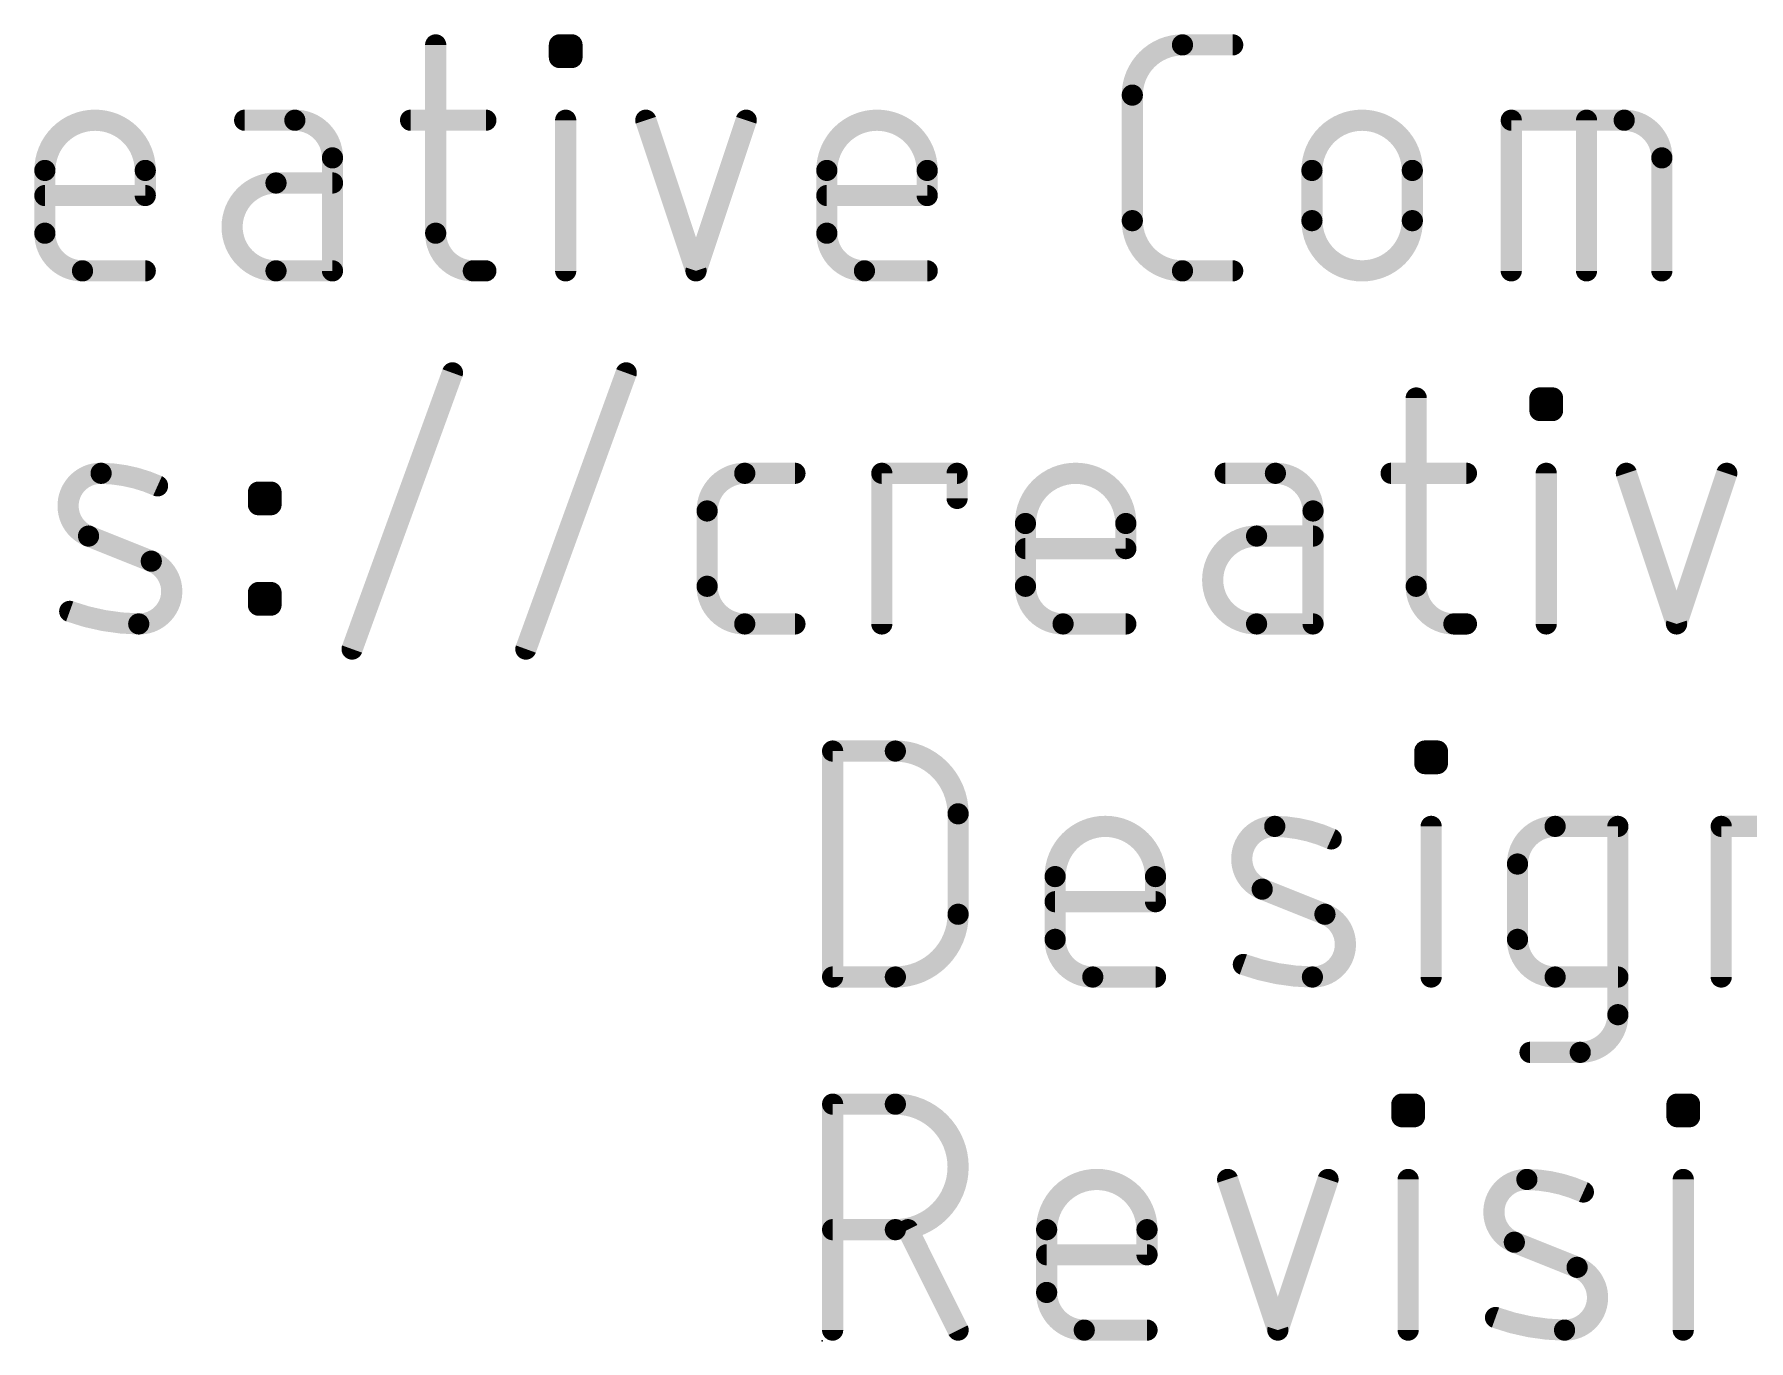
# Model space of a CAD drawing. Extents: x -31.8 to 54.9, y -10.7 to 32.8.
# Drawn here: x -5.67 to 6.67, y -10.16 to -0.76 of the extents above; entities that cross this region are included whole.
import ezdxf

# ---------------------------------------------------------------- set-up
doc = ezdxf.new("R2010")
doc.units = 0
doc.layers.add('23', color=53, linetype='CONTINUOUS')
doc.layers.add('51', color=53, linetype='CONTINUOUS')

msp = doc.modelspace()

# ---------------------------------------------------------------- linework, layer by layer
at = {"layer": '23'}
msp.add_point((0, -10.16), dxfattribs=at)
at = {"layer": '51', "const_width": 0.1524}
for points in [[(-2.7803, -0.8382), (-2.7803, -2.1929)], [(-1.8899, -0.9285), (-1.8899, -0.8382)], [(-1.8899, -0.8382), (-1.7996, -0.8382)], [(-1.7996, -0.9285), (-1.8899, -0.9285)], [(-1.7996, -0.8382), (-1.7996, -0.9285)], [(2.5941, -0.8382), (2.9553, -0.8382)], [(2.2328, -2.1026), (2.2328, -1.1994)], [(-3.7938, -1.3801), (-4.155, -1.3801)], [(-2.9609, -1.3801), (-2.4191, -1.3801)], [(-1.8447, -2.4638), (-1.8447, -1.3801)], [(-1.2681, -1.3801), (-0.9069, -2.4638)], [(-0.9069, -2.4638), (-0.5456, -1.3801)], [(4.9601, -2.4638), (4.9601, -1.3801)], [(4.9601, -1.3801), (5.7729, -1.3801)], [(5.5019, -2.4638), (5.5019, -1.3801)], [(-3.5229, -2.4638), (-3.5229, -1.651)], [(6.0438, -1.651), (6.0438, -2.4638)], [(-5.5927, -2.1929), (-5.5927, -1.7413)], [(-4.8702, -1.7413), (-4.8702, -1.9219)], [(0.0345, -2.1929), (0.0345, -1.7413)], [(0.757, -1.7413), (0.757, -1.9219)], [(3.5255, -2.1026), (3.5255, -1.7413)], [(4.248, -1.7413), (4.248, -2.1026)], [(-4.8702, -1.9219), (-5.5927, -1.9219)], [(-3.5229, -1.8316), (-3.9293, -1.8316)], [(0.757, -1.9219), (0.0345, -1.9219)], [(-4.8702, -2.4638), (-5.3218, -2.4638)], [(-3.9293, -2.4638), (-3.5229, -2.4638)], [(-2.5094, -2.4638), (-2.4191, -2.4638)], [(0.757, -2.4638), (0.3054, -2.4638)], [(2.9553, -2.4638), (2.5941, -2.4638)], [(-3.3819, -5.1844), (-2.6594, -3.1976)], [(-2.1314, -5.1844), (-1.4089, -3.1976)], [(4.2762, -3.3782), (4.2762, -4.7329)], [(5.1666, -3.4685), (5.1666, -3.3782)], [(5.1666, -3.3782), (5.2569, -3.3782)], [(5.2569, -3.3782), (5.2569, -3.4685)], [(5.2569, -3.4685), (5.1666, -3.4685)], [(-0.5561, -3.9201), (-0.1949, -3.9201)], [(0.4302, -5.0038), (0.4302, -3.9201)], [(0.4302, -3.9201), (0.9721, -3.9201)], [(0.9721, -3.9201), (0.9721, -4.1007)], [(3.2627, -3.9201), (2.9015, -3.9201)], [(4.0956, -3.9201), (4.6374, -3.9201)], [(5.2118, -5.0038), (5.2118, -3.9201)], [(5.7884, -3.9201), (6.1497, -5.0038)], [(6.1497, -5.0038), (6.5109, -3.9201)], [(-4.0558, -4.1458), (-4.0558, -4.0555)], [(-4.0558, -4.0555), (-3.9655, -4.0555)], [(-3.9655, -4.1458), (-4.0558, -4.1458)], [(-3.9655, -4.0555), (-3.9655, -4.1458)], [(-0.827, -4.7329), (-0.827, -4.191)], [(3.5337, -5.0038), (3.5337, -4.191)], [(-4.8269, -4.5522), (-5.2785, -4.3716)], [(1.4638, -4.7329), (1.4638, -4.2813)], [(2.1863, -4.2813), (2.1863, -4.4619)], [(3.5337, -4.3716), (3.1273, -4.3716)], [(2.1863, -4.4619), (1.4638, -4.4619)], [(-4.0558, -4.8683), (-4.0558, -4.778)], [(-4.0558, -4.778), (-3.9655, -4.778)], [(-3.9655, -4.8683), (-4.0558, -4.8683)], [(-3.9655, -4.778), (-3.9655, -4.8683)], [(-0.1949, -5.0038), (-0.5561, -5.0038)], [(2.1863, -5.0038), (1.7347, -5.0038)], [(3.1273, -5.0038), (3.5337, -5.0038)], [(4.5471, -5.0038), (4.6374, -5.0038)], [(0.0762, -7.5438), (0.0762, -5.9182)], [(0.0762, -5.9182), (0.5278, -5.9182)], [(4.3383, -6.0085), (4.3383, -5.9182)], [(4.3383, -5.9182), (4.4286, -5.9182)], [(4.4286, -5.9182), (4.4286, -6.0085)], [(4.4286, -6.0085), (4.3383, -6.0085)], [(0.9793, -6.3698), (0.9793, -7.0922)], [(4.3835, -7.5438), (4.3835, -6.4601)], [(5.2758, -6.4601), (5.7274, -6.4601)], [(5.7274, -6.4601), (5.7274, -7.8147)], [(6.4711, -7.5438), (6.4711, -6.4601)], [(6.4711, -6.4601), (6.9227, -6.4601)], [(5.0049, -7.2729), (5.0049, -6.731)], [(1.6775, -7.2729), (1.6775, -6.8213)], [(2.4, -6.8213), (2.4, -7.0019)], [(3.6193, -7.0922), (3.1677, -6.9116)], [(2.4, -7.0019), (1.6775, -7.0019)], [(0.5278, -7.5438), (0.0762, -7.5438)], [(2.4, -7.5438), (1.9485, -7.5438)], [(5.7274, -7.5438), (5.2758, -7.5438)], [(5.4564, -8.0857), (5.0952, -8.0857)], [(0.0762, -10.0838), (0.0762, -8.4582)], [(0.0762, -8.4582), (0.5278, -8.4582)], [(4.1728, -8.5485), (4.1728, -8.4582)], [(4.1728, -8.4582), (4.2631, -8.4582)], [(4.2631, -8.4582), (4.2631, -8.5485)], [(6.1528, -8.5485), (6.1528, -8.4582)], [(6.1528, -8.4582), (6.2431, -8.4582)], [(6.2431, -8.4582), (6.2431, -8.5485)], [(4.2631, -8.5485), (4.1728, -8.5485)], [(6.2431, -8.5485), (6.1528, -8.5485)], [(2.9189, -9.0001), (3.2801, -10.0838)], [(3.2801, -10.0838), (3.6414, -9.0001)], [(4.218, -10.0838), (4.218, -9.0001)], [(6.1979, -10.0838), (6.1979, -9.0001)], [(0.5278, -9.3613), (0.0762, -9.3613)], [(0.9793, -10.0838), (0.6181, -9.3613)], [(1.6163, -9.8129), (1.6163, -9.3613)], [(2.3388, -9.3613), (2.3388, -9.5419)], [(5.4337, -9.6322), (4.9822, -9.4516)], [(2.3388, -9.5419), (1.6163, -9.5419)], [(2.3388, -10.0838), (1.8872, -10.0838)]]:
    msp.add_lwpolyline(points, dxfattribs=at)
at = {"layer": '51'}
for points, const_width in [([(-2.7422, -0.8382, 1), (-2.8184, -0.8382)], 0.0762), ([(-1.8518, -0.8382, 1), (-1.928, -0.8382)], 0.0762), ([(-1.8899, -0.8001, 1), (-1.8899, -0.8763)], 0.0762), ([(-1.8899, -0.8904, 1), (-1.8899, -0.9666)], 0.0762), ([(-1.7615, -0.8382, 1), (-1.8377, -0.8382)], 0.0762), ([(-1.7996, -0.8763, 1), (-1.7996, -0.8001)], 0.0762), ([(-1.7996, -0.9666, 1), (-1.7996, -0.8904)], 0.0762), ([(2.5941, -0.8382, 0.4142), (2.2328, -1.1994)], 0.1524), ([(2.5941, -0.8001, 1), (2.5941, -0.8763)], 0.0762), ([(2.5941, -0.8763, 1), (2.5941, -0.8001)], 0.0762), ([(2.9553, -0.8763, 1), (2.9553, -0.8001)], 0.0762), ([(-1.928, -0.9285, 1), (-1.8518, -0.9285)], 0.0762), ([(-1.8377, -0.9285, 1), (-1.7615, -0.9285)], 0.0762), ([(2.2709, -1.1994, 1), (2.1947, -1.1994)], 0.0762), ([(2.1947, -1.1994, 1), (2.2709, -1.1994)], 0.0762), ([(-4.8702, -1.7413, 1), (-5.5927, -1.7413)], 0.1524), ([(-4.155, -1.342, 1), (-4.155, -1.4182)], 0.0762), ([(-3.5229, -1.651, 0.4142), (-3.7938, -1.3801)], 0.1524), ([(-3.7938, -1.342, 1), (-3.7938, -1.4182)], 0.0762), ([(-3.7938, -1.4182, 1), (-3.7938, -1.342)], 0.0762), ([(-2.9609, -1.342, 1), (-2.9609, -1.4182)], 0.0762), ([(-2.4191, -1.4182, 1), (-2.4191, -1.342)], 0.0762), ([(-1.8066, -1.3801, 1), (-1.8828, -1.3801)], 0.0762), ([(-1.232, -1.368, 1), (-1.3042, -1.3921)], 0.0762), ([(-0.5095, -1.3921, 1), (-0.5818, -1.368)], 0.0762), ([(0.757, -1.7413, 1), (0.0345, -1.7413)], 0.1524), ([(4.248, -1.7413, 1), (3.5255, -1.7413)], 0.1524), ([(4.9982, -1.3801, 1), (4.922, -1.3801)], 0.0762), ([(4.9601, -1.342, 1), (4.9601, -1.4182)], 0.0762), ([(5.54, -1.3801, 1), (5.4638, -1.3801)], 0.0762), ([(6.0438, -1.651, 0.4142), (5.7729, -1.3801)], 0.1524), ([(5.7729, -1.342, 1), (5.7729, -1.4182)], 0.0762), ([(5.7729, -1.4182, 1), (5.7729, -1.342)], 0.0762), ([(-3.4848, -1.651, 1), (-3.561, -1.651)], 0.0762), ([(6.0819, -1.651, 1), (6.0057, -1.651)], 0.0762), ([(-5.5546, -1.7413, 1), (-5.6308, -1.7413)], 0.0762), ([(-5.6308, -1.7413, 1), (-5.5546, -1.7413)], 0.0762), ([(-4.8321, -1.7413, 1), (-4.9083, -1.7413)], 0.0762), ([(-4.9083, -1.7413, 1), (-4.8321, -1.7413)], 0.0762), ([(-3.561, -1.651, 1), (-3.4848, -1.651)], 0.0762), ([(0.0726, -1.7413, 1), (-0.0036, -1.7413)], 0.0762), ([(-0.0036, -1.7413, 1), (0.0726, -1.7413)], 0.0762), ([(0.7951, -1.7413, 1), (0.7189, -1.7413)], 0.0762), ([(0.7189, -1.7413, 1), (0.7951, -1.7413)], 0.0762), ([(3.5636, -1.7413, 1), (3.4874, -1.7413)], 0.0762), ([(3.4874, -1.7413, 1), (3.5636, -1.7413)], 0.0762), ([(4.2861, -1.7413, 1), (4.2099, -1.7413)], 0.0762), ([(4.2099, -1.7413, 1), (4.2861, -1.7413)], 0.0762), ([(6.0057, -1.651, 1), (6.0819, -1.651)], 0.0762), ([(-5.5927, -1.8838, 1), (-5.5927, -1.96)], 0.0762), ([(-4.8702, -1.96, 1), (-4.8702, -1.8838)], 0.0762), ([(-3.9293, -1.8316, 1), (-3.9293, -2.4638)], 0.1524), ([(-3.9293, -1.7935, 1), (-3.9293, -1.8697)], 0.0762), ([(-3.9293, -1.8697, 1), (-3.9293, -1.7935)], 0.0762), ([(-3.5229, -1.8697, 1), (-3.5229, -1.7935)], 0.0762), ([(0.0345, -1.8838, 1), (0.0345, -1.96)], 0.0762), ([(0.757, -1.96, 1), (0.757, -1.8838)], 0.0762), ([(-4.9083, -1.9219, 1), (-4.8321, -1.9219)], 0.0762), ([(0.7189, -1.9219, 1), (0.7951, -1.9219)], 0.0762), ([(2.2328, -2.1026, 0.4142), (2.5941, -2.4638)], 0.1524), ([(2.2709, -2.1026, 1), (2.1947, -2.1026)], 0.0762), ([(2.1947, -2.1026, 1), (2.2709, -2.1026)], 0.0762), ([(3.5255, -2.1026, 1), (4.248, -2.1026)], 0.1524), ([(3.5636, -2.1026, 1), (3.4874, -2.1026)], 0.0762), ([(3.4874, -2.1026, 1), (3.5636, -2.1026)], 0.0762), ([(4.2861, -2.1026, 1), (4.2099, -2.1026)], 0.0762), ([(4.2099, -2.1026, 1), (4.2861, -2.1026)], 0.0762), ([(-5.5927, -2.1929, 0.4142), (-5.3218, -2.4638)], 0.1524), ([(-5.5546, -2.1929, 1), (-5.6308, -2.1929)], 0.0762), ([(-5.6308, -2.1929, 1), (-5.5546, -2.1929)], 0.0762), ([(-2.7803, -2.1929, 0.4142), (-2.5094, -2.4638)], 0.1524), ([(-2.7422, -2.1929, 1), (-2.8184, -2.1929)], 0.0762), ([(-2.8184, -2.1929, 1), (-2.7422, -2.1929)], 0.0762), ([(0.0345, -2.1929, 0.4142), (0.3054, -2.4638)], 0.1524), ([(0.0726, -2.1929, 1), (-0.0036, -2.1929)], 0.0762), ([(-0.0036, -2.1929, 1), (0.0726, -2.1929)], 0.0762), ([(-5.3218, -2.4257, 1), (-5.3218, -2.5019)], 0.0762), ([(-5.3218, -2.5019, 1), (-5.3218, -2.4257)], 0.0762), ([(-4.8702, -2.5019, 1), (-4.8702, -2.4257)], 0.0762), ([(-3.9293, -2.4257, 1), (-3.9293, -2.5019)], 0.0762), ([(-3.9293, -2.5019, 1), (-3.9293, -2.4257)], 0.0762), ([(-3.561, -2.4638, 1), (-3.4848, -2.4638)], 0.0762), ([(-3.5229, -2.5019, 1), (-3.5229, -2.4257)], 0.0762), ([(-2.5094, -2.4257, 1), (-2.5094, -2.5019)], 0.0762), ([(-2.5094, -2.5019, 1), (-2.5094, -2.4257)], 0.0762), ([(-2.4191, -2.5019, 1), (-2.4191, -2.4257)], 0.0762), ([(-1.8828, -2.4638, 1), (-1.8066, -2.4638)], 0.0762), ([(-0.943, -2.4518, 1), (-0.8707, -2.4758)], 0.0762), ([(-0.943, -2.4758, 1), (-0.8707, -2.4518)], 0.0762), ([(0.3054, -2.4257, 1), (0.3054, -2.5019)], 0.0762), ([(0.3054, -2.5019, 1), (0.3054, -2.4257)], 0.0762), ([(0.757, -2.5019, 1), (0.757, -2.4257)], 0.0762), ([(2.5941, -2.4257, 1), (2.5941, -2.5019)], 0.0762), ([(2.5941, -2.5019, 1), (2.5941, -2.4257)], 0.0762), ([(2.9553, -2.5019, 1), (2.9553, -2.4257)], 0.0762), ([(4.922, -2.4638, 1), (4.9982, -2.4638)], 0.0762), ([(5.4638, -2.4638, 1), (5.54, -2.4638)], 0.0762), ([(6.0057, -2.4638, 1), (6.0819, -2.4638)], 0.0762), ([(-2.6236, -3.2106, 1), (-2.6952, -3.1846)], 0.0762), ([(-1.3731, -3.2106, 1), (-1.4447, -3.1846)], 0.0762), ([(4.3143, -3.3782, 1), (4.2381, -3.3782)], 0.0762), ([(5.2047, -3.3782, 1), (5.1285, -3.3782)], 0.0762), ([(5.1666, -3.3401, 1), (5.1666, -3.4163)], 0.0762), ([(5.295, -3.3782, 1), (5.2188, -3.3782)], 0.0762), ([(5.2569, -3.4163, 1), (5.2569, -3.3401)], 0.0762), ([(5.1666, -3.4304, 1), (5.1666, -3.5066)], 0.0762), ([(5.1285, -3.4685, 1), (5.2047, -3.4685)], 0.0762), ([(5.2188, -3.4685, 1), (5.295, -3.4685)], 0.0762), ([(5.2569, -3.5066, 1), (5.2569, -3.4304)], 0.0762), ([(-5.1882, -3.9201, 0.8318), (-5.2785, -4.3716)], 0.1524), ([(-4.7818, -4.0104, 0.1026), (-5.1882, -3.9201)], 0.1524), ([(-5.1876, -3.882, 1), (-5.1887, -3.9582)], 0.0762), ([(-5.1887, -3.9582, 1), (-5.1876, -3.882)], 0.0762), ([(-4.7974, -4.0451, 1), (-4.7661, -3.9756)], 0.0762), ([(-0.5561, -3.9201, 0.4142), (-0.827, -4.191)], 0.1524), ([(-0.5561, -3.882, 1), (-0.5561, -3.9582)], 0.0762), ([(-0.5561, -3.9582, 1), (-0.5561, -3.882)], 0.0762), ([(-0.1949, -3.9582, 1), (-0.1949, -3.882)], 0.0762), ([(0.4683, -3.9201, 1), (0.3921, -3.9201)], 0.0762), ([(0.4302, -3.882, 1), (0.4302, -3.9582)], 0.0762), ([(1.0102, -3.9201, 1), (0.934, -3.9201)], 0.0762), ([(0.9721, -3.9582, 1), (0.9721, -3.882)], 0.0762), ([(2.1863, -4.2813, 1), (1.4638, -4.2813)], 0.1524), ([(2.9015, -3.882, 1), (2.9015, -3.9582)], 0.0762), ([(3.5337, -4.191, 0.4142), (3.2627, -3.9201)], 0.1524), ([(3.2627, -3.882, 1), (3.2627, -3.9582)], 0.0762), ([(3.2627, -3.9582, 1), (3.2627, -3.882)], 0.0762), ([(4.0956, -3.882, 1), (4.0956, -3.9582)], 0.0762), ([(4.6374, -3.9582, 1), (4.6374, -3.882)], 0.0762), ([(5.2499, -3.9201, 1), (5.1737, -3.9201)], 0.0762), ([(5.8246, -3.908, 1), (5.7523, -3.9321)], 0.0762), ([(6.547, -3.9321, 1), (6.4748, -3.908)], 0.0762), ([(-4.0177, -4.0555, 1), (-4.0939, -4.0555)], 0.0762), ([(-4.0558, -4.0174, 1), (-4.0558, -4.0936)], 0.0762), ([(-4.0558, -4.1077, 1), (-4.0558, -4.1839)], 0.0762), ([(-3.9274, -4.0555, 1), (-4.0036, -4.0555)], 0.0762), ([(-3.9655, -4.0936, 1), (-3.9655, -4.0174)], 0.0762), ([(-3.9655, -4.1839, 1), (-3.9655, -4.1077)], 0.0762), ([(0.934, -4.1007, 1), (1.0102, -4.1007)], 0.0762), ([(-4.0939, -4.1458, 1), (-4.0177, -4.1458)], 0.0762), ([(-4.0036, -4.1458, 1), (-3.9274, -4.1458)], 0.0762), ([(-0.7889, -4.191, 1), (-0.8651, -4.191)], 0.0762), ([(-0.8651, -4.191, 1), (-0.7889, -4.191)], 0.0762), ([(3.5718, -4.191, 1), (3.4956, -4.191)], 0.0762), ([(3.4956, -4.191, 1), (3.5718, -4.191)], 0.0762), ([(-5.2643, -4.3363, 1), (-5.2926, -4.407)], 0.0762), ([(-5.2926, -4.407, 1), (-5.2643, -4.3362)], 0.0762), ([(1.5019, -4.2813, 1), (1.4257, -4.2813)], 0.0762), ([(1.4257, -4.2813, 1), (1.5019, -4.2813)], 0.0762), ([(2.2244, -4.2813, 1), (2.1482, -4.2813)], 0.0762), ([(2.1482, -4.2813, 1), (2.2244, -4.2813)], 0.0762), ([(3.1273, -4.3716, 1), (3.1273, -5.0038)], 0.1524), ([(3.1273, -4.3335, 1), (3.1273, -4.4097)], 0.0762), ([(3.1273, -4.4097, 1), (3.1273, -4.3335)], 0.0762), ([(3.5337, -4.4097, 1), (3.5337, -4.3335)], 0.0762), ([(1.4638, -4.4238, 1), (1.4638, -4.5)], 0.0762), ([(2.1482, -4.4619, 1), (2.2244, -4.4619)], 0.0762), ([(2.1863, -4.5, 1), (2.1863, -4.4238)], 0.0762), ([(-4.9172, -5.0038, 0.8318), (-4.8269, -4.5522)], 0.1524), ([(-4.8128, -4.5169, 1), (-4.8411, -4.5876)], 0.0762), ([(-4.8411, -4.5876, 1), (-4.8128, -4.5169)], 0.0762), ([(-0.827, -4.7329, 0.4142), (-0.5561, -5.0038)], 0.1524), ([(-0.7889, -4.7329, 1), (-0.8651, -4.7329)], 0.0762), ([(1.4638, -4.7329, 0.4142), (1.7347, -5.0038)], 0.1524), ([(1.5019, -4.7329, 1), (1.4257, -4.7329)], 0.0762), ([(4.2762, -4.7329, 0.4142), (4.5471, -5.0038)], 0.1524), ([(4.3143, -4.7329, 1), (4.2381, -4.7329)], 0.0762), ([(-4.0177, -4.778, 1), (-4.0939, -4.778)], 0.0762), ([(-4.0558, -4.7399, 1), (-4.0558, -4.8161)], 0.0762), ([(-4.0558, -4.8302, 1), (-4.0558, -4.9064)], 0.0762), ([(-3.9274, -4.778, 1), (-4.0036, -4.778)], 0.0762), ([(-3.9655, -4.8161, 1), (-3.9655, -4.7399)], 0.0762), ([(-3.9655, -4.9064, 1), (-3.9655, -4.8302)], 0.0762), ([(-0.8651, -4.7329, 1), (-0.7889, -4.7329)], 0.0762), ([(1.4257, -4.7329, 1), (1.5019, -4.7329)], 0.0762), ([(4.2381, -4.7329, 1), (4.3143, -4.7329)], 0.0762), ([(-5.401, -4.8776, 1), (-5.4268, -4.9493)], 0.0762), ([(-5.4139, -4.9135, 0.083), (-4.9172, -5.0038)], 0.1524), ([(-4.9167, -4.9657, 1), (-4.9178, -5.0419)], 0.0762), ([(-4.9178, -5.0419, 1), (-4.9167, -4.9657)], 0.0762), ([(-4.0939, -4.8683, 1), (-4.0177, -4.8683)], 0.0762), ([(-4.0036, -4.8683, 1), (-3.9274, -4.8683)], 0.0762), ([(-0.5561, -4.9657, 1), (-0.5561, -5.0419)], 0.0762), ([(-0.5561, -5.0419, 1), (-0.5561, -4.9657)], 0.0762), ([(-0.1949, -5.0419, 1), (-0.1949, -4.9657)], 0.0762), ([(1.7347, -4.9657, 1), (1.7347, -5.0419)], 0.0762), ([(1.7347, -5.0419, 1), (1.7347, -4.9657)], 0.0762), ([(2.1863, -5.0419, 1), (2.1863, -4.9657)], 0.0762), ([(3.1273, -4.9657, 1), (3.1273, -5.0419)], 0.0762), ([(3.1273, -5.0419, 1), (3.1273, -4.9657)], 0.0762), ([(3.5337, -5.0419, 1), (3.5337, -4.9657)], 0.0762), ([(4.5471, -4.9657, 1), (4.5471, -5.0419)], 0.0762), ([(4.5471, -5.0419, 1), (4.5471, -4.9657)], 0.0762), ([(4.6374, -5.0419, 1), (4.6374, -4.9657)], 0.0762), ([(0.3921, -5.0038, 1), (0.4683, -5.0038)], 0.0762), ([(3.4956, -5.0038, 1), (3.5718, -5.0038)], 0.0762), ([(5.1737, -5.0038, 1), (5.2499, -5.0038)], 0.0762), ([(6.1135, -4.9918, 1), (6.1858, -5.0158)], 0.0762), ([(6.1135, -5.0158, 1), (6.1858, -4.9918)], 0.0762), ([(-3.4177, -5.1714, 1), (-3.3461, -5.1974)], 0.0762), ([(-2.1672, -5.1714, 1), (-2.0956, -5.1974)], 0.0762), ([(0.1143, -5.9182, 1), (0.0381, -5.9182)], 0.0762), ([(0.0762, -5.8801, 1), (0.0762, -5.9563)], 0.0762), ([(0.9793, -6.3698, 0.4142), (0.5278, -5.9182)], 0.1524), ([(0.5278, -5.8801, 1), (0.5278, -5.9563)], 0.0762), ([(0.5278, -5.9563, 1), (0.5278, -5.8801)], 0.0762), ([(4.3764, -5.9182, 1), (4.3002, -5.9182)], 0.0762), ([(4.3383, -5.8801, 1), (4.3383, -5.9563)], 0.0762), ([(4.4667, -5.9182, 1), (4.3905, -5.9182)], 0.0762), ([(4.4286, -5.9563, 1), (4.4286, -5.8801)], 0.0762), ([(4.3383, -5.9704, 1), (4.3383, -6.0466)], 0.0762), ([(4.3002, -6.0085, 1), (4.3764, -6.0085)], 0.0762), ([(4.3905, -6.0085, 1), (4.4667, -6.0085)], 0.0762), ([(4.4286, -6.0466, 1), (4.4286, -5.9704)], 0.0762), ([(1.0174, -6.3698, 1), (0.9412, -6.3698)], 0.0762), ([(0.9412, -6.3698, 1), (1.0174, -6.3698)], 0.0762), ([(2.4, -6.8213, 1), (1.6775, -6.8213)], 0.1524), ([(3.258, -6.4601, 0.8318), (3.1677, -6.9116)], 0.1524), ([(3.6644, -6.5504, 0.1026), (3.258, -6.4601)], 0.1524), ([(3.2586, -6.422, 1), (3.2575, -6.4982)], 0.0762), ([(3.2575, -6.4982, 1), (3.2586, -6.422)], 0.0762), ([(4.4216, -6.4601, 1), (4.3454, -6.4601)], 0.0762), ([(5.2758, -6.4601, 0.4142), (5.0049, -6.731)], 0.1524), ([(5.2758, -6.422, 1), (5.2758, -6.4982)], 0.0762), ([(5.2758, -6.4982, 1), (5.2758, -6.422)], 0.0762), ([(5.7655, -6.4601, 1), (5.6893, -6.4601)], 0.0762), ([(5.7274, -6.4982, 1), (5.7274, -6.422)], 0.0762), ([(6.5092, -6.4601, 1), (6.433, -6.4601)], 0.0762), ([(6.4711, -6.422, 1), (6.4711, -6.4982)], 0.0762), ([(3.6488, -6.5851, 1), (3.6801, -6.5156)], 0.0762), ([(5.043, -6.731, 1), (4.9668, -6.731)], 0.0762), ([(1.7156, -6.8213, 1), (1.6394, -6.8213)], 0.0762), ([(1.6394, -6.8213, 1), (1.7156, -6.8213)], 0.0762), ([(2.4381, -6.8213, 1), (2.3619, -6.8213)], 0.0762), ([(2.3619, -6.8213, 1), (2.4381, -6.8213)], 0.0762), ([(4.9668, -6.731, 1), (5.043, -6.731)], 0.0762), ([(3.1819, -6.8763, 1), (3.1536, -6.947)], 0.0762), ([(3.1536, -6.947, 1), (3.1819, -6.8762)], 0.0762), ([(0.5278, -7.5438, 0.4142), (0.9793, -7.0922)], 0.1524), ([(1.0174, -7.0922, 1), (0.9412, -7.0922)], 0.0762), ([(1.6775, -6.9638, 1), (1.6775, -7.04)], 0.0762), ([(2.3619, -7.0019, 1), (2.4381, -7.0019)], 0.0762), ([(2.4, -7.04, 1), (2.4, -6.9638)], 0.0762), ([(3.5289, -7.5438, 0.8318), (3.6193, -7.0922)], 0.1524), ([(3.6334, -7.0569, 1), (3.6051, -7.1276)], 0.0762), ([(3.6051, -7.1276, 1), (3.6334, -7.0569)], 0.0762), ([(0.9412, -7.0922, 1), (1.0174, -7.0922)], 0.0762), ([(1.6775, -7.2729, 0.4142), (1.9485, -7.5438)], 0.1524), ([(1.7156, -7.2729, 1), (1.6394, -7.2729)], 0.0762), ([(1.6394, -7.2729, 1), (1.7156, -7.2729)], 0.0762), ([(5.0049, -7.2729, 0.4142), (5.2758, -7.5438)], 0.1524), ([(5.043, -7.2729, 1), (4.9668, -7.2729)], 0.0762), ([(4.9668, -7.2729, 1), (5.043, -7.2729)], 0.0762), ([(3.0451, -7.4176, 1), (3.0193, -7.4893)], 0.0762), ([(3.0322, -7.4535, 0.083), (3.5289, -7.5438)], 0.1524), ([(0.0762, -7.5057, 1), (0.0762, -7.5819)], 0.0762), ([(0.0381, -7.5438, 1), (0.1143, -7.5438)], 0.0762), ([(0.5278, -7.5057, 1), (0.5278, -7.5819)], 0.0762), ([(0.5278, -7.5819, 1), (0.5278, -7.5057)], 0.0762), ([(1.9485, -7.5057, 1), (1.9485, -7.5819)], 0.0762), ([(1.9485, -7.5819, 1), (1.9485, -7.5057)], 0.0762), ([(2.4, -7.5819, 1), (2.4, -7.5057)], 0.0762), ([(3.5295, -7.5057, 1), (3.5284, -7.5819)], 0.0762), ([(3.5284, -7.5819, 1), (3.5295, -7.5057)], 0.0762), ([(4.3454, -7.5438, 1), (4.4216, -7.5438)], 0.0762), ([(5.2758, -7.5057, 1), (5.2758, -7.5819)], 0.0762), ([(5.2758, -7.5819, 1), (5.2758, -7.5057)], 0.0762), ([(5.7274, -7.5819, 1), (5.7274, -7.5057)], 0.0762), ([(6.433, -7.5438, 1), (6.5092, -7.5438)], 0.0762), ([(5.4564, -8.0857, 0.4142), (5.7274, -7.8147)], 0.1524), ([(5.7655, -7.8147, 1), (5.6893, -7.8147)], 0.0762), ([(5.6893, -7.8147, 1), (5.7655, -7.8147)], 0.0762), ([(5.0952, -8.0476, 1), (5.0952, -8.1238)], 0.0762), ([(5.4564, -8.0476, 1), (5.4564, -8.1238)], 0.0762), ([(5.4564, -8.1238, 1), (5.4564, -8.0476)], 0.0762), ([(0.1143, -8.4582, 1), (0.0381, -8.4582)], 0.0762), ([(0.0762, -8.4201, 1), (0.0762, -8.4963)], 0.0762), ([(0.5278, -9.3613, 1), (0.5278, -8.4582)], 0.1524), ([(0.5278, -8.4201, 1), (0.5278, -8.4963)], 0.0762), ([(0.5278, -8.4963, 1), (0.5278, -8.4201)], 0.0762), ([(4.2109, -8.4582, 1), (4.1347, -8.4582)], 0.0762), ([(4.1728, -8.4201, 1), (4.1728, -8.4963)], 0.0762), ([(4.3012, -8.4582, 1), (4.225, -8.4582)], 0.0762), ([(4.2631, -8.4963, 1), (4.2631, -8.4201)], 0.0762), ([(6.1909, -8.4582, 1), (6.1147, -8.4582)], 0.0762), ([(6.1528, -8.4201, 1), (6.1528, -8.4963)], 0.0762), ([(6.2812, -8.4582, 1), (6.205, -8.4582)], 0.0762), ([(6.2431, -8.4963, 1), (6.2431, -8.4201)], 0.0762), ([(4.1728, -8.5104, 1), (4.1728, -8.5866)], 0.0762), ([(4.1347, -8.5485, 1), (4.2109, -8.5485)], 0.0762), ([(4.225, -8.5485, 1), (4.3012, -8.5485)], 0.0762), ([(4.2631, -8.5866, 1), (4.2631, -8.5104)], 0.0762), ([(6.1528, -8.5104, 1), (6.1528, -8.5866)], 0.0762), ([(6.1147, -8.5485, 1), (6.1909, -8.5485)], 0.0762), ([(6.205, -8.5485, 1), (6.2812, -8.5485)], 0.0762), ([(6.2431, -8.5866, 1), (6.2431, -8.5104)], 0.0762), ([(2.3388, -9.3613, 1), (1.6163, -9.3613)], 0.1524), ([(2.955, -8.988, 1), (2.8827, -9.0121)], 0.0762), ([(3.6775, -9.0121, 1), (3.6052, -8.988)], 0.0762), ([(4.2561, -9.0001, 1), (4.1799, -9.0001)], 0.0762), ([(5.0725, -9.0001, 0.8318), (4.9822, -9.4516)], 0.1524), ([(5.073, -8.962, 1), (5.0719, -9.0382)], 0.0762), ([(5.4789, -9.0904, 0.1026), (5.0725, -9.0001)], 0.1524), ([(5.0719, -9.0382, 1), (5.073, -8.962)], 0.0762), ([(6.236, -9.0001, 1), (6.1598, -9.0001)], 0.0762), ([(5.4632, -9.1251, 1), (5.4945, -9.0556)], 0.0762), ([(0.0762, -9.3232, 1), (0.0762, -9.3994)], 0.0762), ([(0.5278, -9.3232, 1), (0.5278, -9.3994)], 0.0762), ([(0.5278, -9.3994, 1), (0.5278, -9.3232)], 0.0762), ([(0.6521, -9.3443, 1), (0.584, -9.3784)], 0.0762), ([(1.6544, -9.3613, 1), (1.5782, -9.3613)], 0.0762), ([(1.5782, -9.3613, 1), (1.6544, -9.3613)], 0.0762), ([(2.3769, -9.3613, 1), (2.3007, -9.3613)], 0.0762), ([(2.3007, -9.3613, 1), (2.3769, -9.3613)], 0.0762), ([(4.9963, -9.4163, 1), (4.968, -9.487)], 0.0762), ([(1.6163, -9.5038, 1), (1.6163, -9.58)], 0.0762), ([(2.3388, -9.58, 1), (2.3388, -9.5038)], 0.0762), ([(4.968, -9.487, 1), (4.9963, -9.4162)], 0.0762), ([(2.3007, -9.5419, 1), (2.3769, -9.5419)], 0.0762), ([(5.3434, -10.0838, 0.8318), (5.4337, -9.6322)], 0.1524), ([(5.4479, -9.5969, 1), (5.4196, -9.6676)], 0.0762), ([(5.4196, -9.6676, 1), (5.4479, -9.5969)], 0.0762), ([(1.6163, -9.8129, 0.4142), (1.8872, -10.0838)], 0.1524), ([(1.6544, -9.8129, 1), (1.5782, -9.8129)], 0.0762), ([(1.5782, -9.8129, 1), (1.6544, -9.8129)], 0.0762), ([(4.8596, -9.9576, 1), (4.8338, -10.0293)], 0.0762), ([(4.8467, -9.9935, 0.083), (5.3434, -10.0838)], 0.1524), ([(0.0381, -10.0838, 1), (0.1143, -10.0838)], 0.0762), ([(0.9452, -10.1008, 1), (1.0134, -10.0668)], 0.0762), ([(1.8872, -10.0457, 1), (1.8872, -10.1219)], 0.0762), ([(1.8872, -10.1219, 1), (1.8872, -10.0457)], 0.0762), ([(2.3388, -10.1219, 1), (2.3388, -10.0457)], 0.0762), ([(3.244, -10.0718, 1), (3.3163, -10.0958)], 0.0762), ([(3.244, -10.0958, 1), (3.3163, -10.0718)], 0.0762), ([(4.1799, -10.0838, 1), (4.2561, -10.0838)], 0.0762), ([(5.344, -10.0457, 1), (5.3429, -10.1219)], 0.0762), ([(5.3429, -10.1219, 1), (5.344, -10.0457)], 0.0762), ([(6.1598, -10.0838, 1), (6.236, -10.0838)], 0.0762)]:
    msp.add_lwpolyline(points, format="xyb", dxfattribs=dict(at, const_width=const_width))

doc.saveas('drawing.dxf')
